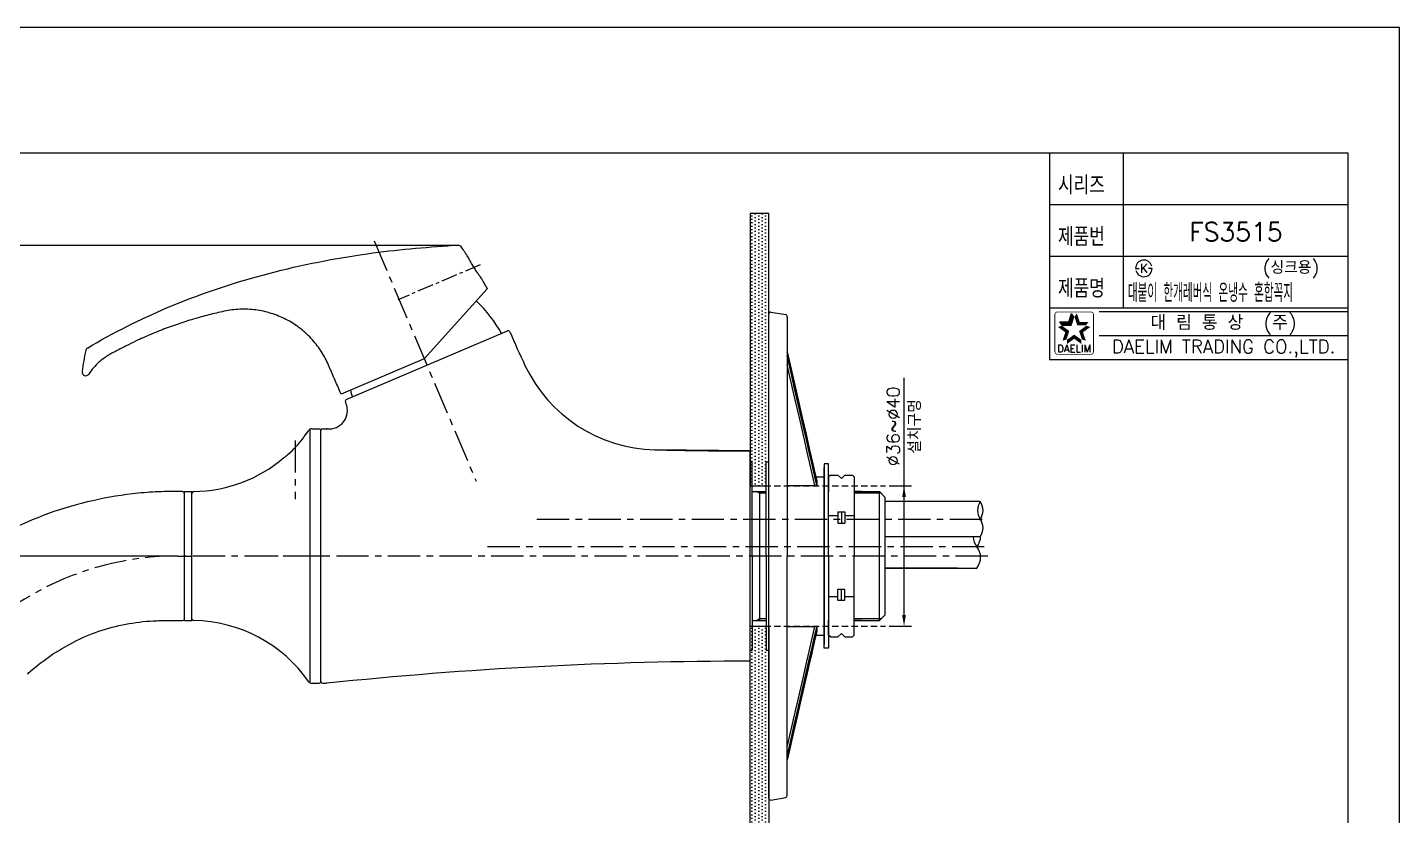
# Model space of a CAD drawing. Extents: x 23336 to 23930, y -7090 to -6670.
# Drawn here: x 23558 to 23930.2, y -6883.8 to -6670.2 of the extents above; entities that cross this region are included whole.
import ezdxf
from ezdxf.enums import TextEntityAlignment as Align

# ---------------------------------------------------------------- set-up
doc = ezdxf.new("R2010")
doc.units = 0
doc.header["$LTSCALE"] = 7
doc.header["$MEASUREMENT"] = 0
doc.linetypes.add('CENTER', pattern=[2, 1.25, -0.25, 0.25, -0.25])
doc.linetypes.add('HIDDEN', pattern=[0.375, 0.25, -0.125])
doc.layers.get('0').update_dxf_attribs({"color": 2, "linetype": 'CONTINUOUS'})
for name, color, linetype in [('00_COMPONENTS', 7, 'CONTINUOUS'), ('CL', 1, 'CENTER'), ('D', 2, 'CONTINUOUS'), ('DIM', 2, 'CONTINUOUS'), ('DWG', 7, 'CONTINUOUS')]:
    doc.layers.add(name, color=color, linetype=linetype)
doc.styles.add('GHS', font='romans', dxfattribs={"bigfont": 'ghs'})
doc.styles.add('HAN', font='TXT.shx', dxfattribs={"bigfont": 'GHS.shx'})
doc.styles.add('ROMANS', font='romans')

# ---------------------------------------------------------------- blocks, each defined once
blk = doc.blocks.new('KS')
at = {"layer": 'D'}
for p, q in [((-2.25, 0), (-1.75, 0)), ((-1.75, 0), (-1.25, 0)), ((1.75, 0), (1.25, 0)), ((2.25, 0), (1.75, 0))]:
    blk.add_line(p, q, dxfattribs=at)
for start, end in [(15, 180), (195, 0)]:
    blk.add_arc((0, 0), 2.25, start, end, dxfattribs=at)
at = {"layer": 'D', "style": 'HAN'}
blk.add_text('K', height=2.39, dxfattribs=at).set_placement((0, 0), align=Align.MIDDLE)
blk = doc.blocks.new('BORDER')
for p, q in [((1, 1), (0, 1)), ((1, 0), (1, 1))]:
    blk.add_line(p, q)
blk = doc.blocks.new('양식')
at = {"color": 4}
for p, q in [((1219, 386), (1768, 386)), ((1768, 386), (1768, 11))]:
    blk.add_line(p, q, dxfattribs=at)
at = {"color": 7}
for p, q in [((1687, 386), (1687, 330)), ((1707, 386), (1707, 344)), ((1687, 372), (1768, 372)), ((1687, 358), (1768, 358)), ((1687, 344), (1768, 344)), ((1687, 330), (1768, 330))]:
    blk.add_line(p, q, dxfattribs=at)
at = {"color": 2}
for p, q in [((1692.24, 340.18), (1692.99, 342.49)), ((1693.65, 341.57), (1692.99, 342.49)), ((1689.81, 340.18), (1692.24, 340.18)), ((1690.48, 339.27), (1689.81, 340.18)), ((1690.48, 339.27), (1692.9, 339.27)), ((1692.9, 339.27), (1693.65, 341.57))]:
    blk.add_line(p, q, dxfattribs=at)
at = {"color": 2, "linetype": 'Continuous'}
for p, q in [((1700.5, 343), (1768, 343)), ((1700.5, 336.5), (1768, 336.5))]:
    blk.add_line(p, q, dxfattribs=at)
at = {"color": 2, "linetype": 'Continuous', "const_width": 0.2}
for points in [[(1688.48, 342.13, -0.414214), (1689.23, 342.88)], [(1689.23, 342.88), (1698.23, 342.88, -0.414214), (1698.98, 342.13, 0.043396)], [(1688.48, 332.13), (1688.48, 342.13, -1)], [(1698.98, 342.13), (1698.98, 332.13, -0.414214), (1698.23, 331.38)], [(1698.23, 331.38), (1689.48, 331.38, -0.414214), (1688.48, 332.13, 0.672398)]]:
    blk.add_lwpolyline(points, format="xyb", dxfattribs=at)
at = {"color": 2}
for points in [[(1692.24, 340.18), (1692.9, 339.27), (1692.99, 342.49), (1693.65, 341.57)], [(1694.47, 342.49), (1693.8, 341.57), (1695.22, 340.18), (1694.55, 339.27)], [(1691.32, 337.35), (1692.4, 337.7), (1689.36, 338.78), (1690.43, 339.13)], [(1689.81, 340.18), (1690.48, 339.27), (1692.24, 340.18), (1692.9, 339.27)], [(1695.22, 340.18), (1694.55, 339.27), (1697.64, 340.18), (1696.98, 339.27)], [(1698.1, 338.78), (1697.02, 339.13), (1696.14, 337.35), (1695.06, 337.7)], [(1690.57, 335.05), (1691.65, 335.4), (1691.32, 337.35), (1692.4, 337.7)], [(1693.73, 335.6), (1693.73, 336.73), (1691.77, 334.18), (1691.77, 335.31)], [(1695.69, 334.18), (1695.69, 335.31), (1693.73, 335.6), (1693.73, 336.73)], [(1696.14, 337.35), (1695.06, 337.7), (1696.89, 335.05), (1695.81, 335.4)]]:
    blk.add_solid(points, dxfattribs=at)
at = {"xscale": 594, "yscale": 420, "zscale": 594}
blk.add_blockref('BORDER', (1188, 0), dxfattribs=at)
at = {"layer": 'DIM', "color": 4}
blk.add_blockref('KS', (1712.63, 354.68), dxfattribs=at)
at = {"color": 7, "linetype": 'Continuous'}
for s, height, style, p in [('대 림 통 상  (주)', 4, 'GHS', (1734.26, 339.7)), ('DAELIM TRADING CO.,LTD.', 3.6, 'ROMANS', (1734.26, 332.93))]:
    blk.add_text(s, height=height, dxfattribs=dict(at, style=style)).set_placement(p, align=Align.MIDDLE)
at = {"color": 2, "linetype": 'Continuous', "style": 'ROMANS'}
blk.add_text('DAELIM', height=2, dxfattribs=at).set_placement((1693.73, 331.93), align=Align.CENTER)
at = {"layer": 'DIM', "style": 'GHS', "width": 0.8}
for s, p in [('시리즈', (1689.34, 374.73)), ('제품번', (1689.34, 360.73)), ('제품명', (1689.34, 346.73))]:
    blk.add_text(s, height=5, dxfattribs=at).set_placement(p)

msp = doc.modelspace()

# ---------------------------------------------------------------- hatches: boundary and pattern name
at = {"layer": 'D'}
h = msp.add_hatch(dxfattribs=at)
h.set_pattern_fill('DOTS', color=256, scale=15, angle=90, style=0)
h.set_pattern_definition([(270, (22007.9377, 4253.6408), (-0.9375, -0.46875), [0, -0.9375])])
h.paths.add_polyline_path([(23754.11, -6720.6), (23754.11, -6794.47), (23759.11, -6794.47), (23759.11, -6720.6)])
h = msp.add_hatch(dxfattribs=at)
h.set_pattern_fill('DOTS', color=256, scale=15, angle=90, style=0)
h.set_pattern_definition([(270, (22007.9377, 4253.6408), (-0.9375, -0.46875), [0, -0.9375])])
h.paths.add_polyline_path([(23754.11, -6720.6), (23754.11, -6794.47), (23759.11, -6794.47), (23759.11, -6720.6)])
h = msp.add_hatch(dxfattribs=at)
h.set_pattern_fill('DOTS', color=256, scale=15, angle=90, style=0)
h.set_pattern_definition([(90, (22007.9377, -17879.0879), (-0.9375, 0.46875), [0, -0.9375])])
h.paths.add_polyline_path([(23754.11, -6906.35), (23754.11, -6832.47), (23759.11, -6832.47), (23759.11, -6906.35)])
h = msp.add_hatch(dxfattribs=at)
h.set_pattern_fill('DOTS', color=256, scale=15, angle=90, style=0)
h.set_pattern_definition([(90, (22007.9377, -17879.0879), (-0.9375, 0.46875), [0, -0.9375])])
h.paths.add_polyline_path([(23754.11, -6906.35), (23754.11, -6832.47), (23759.11, -6832.47), (23759.11, -6906.35)])

# ---------------------------------------------------------------- linework, layer by layer
at = {"color": 7, "linetype": 'Continuous'}
for p, q in [((23754.11, -6787.97), (23754.61, -6787.97)), ((23754.61, -6813.47), (23754.61, -6787.97)), ((23758.41, -6813.47), (23758.41, -6787.97)), ((23758.41, -6787.97), (23759.11, -6787.97)), ((23754.61, -6813.47), (23754.61, -6838.97)), ((23758.41, -6813.47), (23758.41, -6838.97)), ((23754.11, -6838.97), (23754.61, -6838.97)), ((23758.41, -6838.97), (23759.11, -6838.97))]:
    msp.add_line(p, q, dxfattribs=at)
msp.add_spline([(23600.61, -6796.48), (23600.61, -6796.41)], degree=3, dxfattribs=at)
msp.add_spline([(23600.61, -6796.48), (23600.61, -6796.41)], degree=3, dxfattribs=at)
at = {"layer": '00_COMPONENTS', "color": 7, "linetype": 'Continuous'}
for p, q in [((23674.88, -6729.25), (23674.88, -6729.25)), ((23682.79, -6740.93), (23665.64, -6759.98)), ((23665.64, -6759.98), (23643.09, -6769.55))]:
    msp.add_line(p, q, dxfattribs=at)
for centre, radius, start, end in [((23687.32, -7003.07), 274.1, 92.6025, 93.2001), ((23674.92, -6730.25), 1, 33.3456, 92.6013), ((23429.01, -6892.05), 295.37, 32.7197, 33.3436), ((23428.86, -6892.15), 295.55, 30.7741, 31.4432), ((23679.47, -6744.76), 0.5, 47.0977, 59.4467), ((23655.99, -6770.04), 35, 28.8809, 47.0977), ((23638.26, -6771.52), 65.9, 167.9318, 172.9764), ((23574.8, -6757.95), 1, 120.8505, 167.9262), ((23588.25, -6773), 16.21, 131.9819, 146.8123), ((23573.85, -6763.58), 1, 172.9599, 326.8224), ((23679.58, -6760.02), 35, 193.9819, 197.1191)]:
    msp.add_arc(centre, radius, start, end, dxfattribs=at)
for points, knots in [([(23574.29, -6757.09), (23581.25, -6752.93), (23596.7, -6745.2), (23621.77, -6736.71), (23647.37, -6731.5), (23664.27, -6729.83), (23672.02, -6729.39)], [0, 0, 0, 0, 0.237239, 0.503789, 0.772645, 1, 1, 1, 1]), ([(23677.51, -6732.4), (23677.51, -6732.4), (23677.51, -6732.4), (23677.52, -6732.41), (23677.53, -6732.43), (23677.54, -6732.45), (23677.56, -6732.49), (23677.58, -6732.54), (23677.62, -6732.63), (23677.68, -6732.75), (23677.76, -6732.9), (23677.84, -6733.07), (23677.98, -6733.34), (23678.18, -6733.72), (23678.45, -6734.2), (23678.75, -6734.73), (23678.97, -6735.08), (23679.08, -6735.26)], [0, 0, 0, 0, 0.001207, 0.004823, 0.010839, 0.019243, 0.030016, 0.043127, 0.076241, 0.118267, 0.168799, 0.227344, 0.29334, 0.445024, 0.617934, 0.805316, 1, 1, 1, 1]), ([(23679.08, -6735.26), (23679.19, -6735.44), (23679.42, -6735.8), (23679.76, -6736.3), (23680.09, -6736.76), (23680.34, -6737.11), (23680.53, -6737.36), (23680.65, -6737.51), (23680.75, -6737.65), (23680.84, -6737.76), (23680.9, -6737.84), (23680.94, -6737.89), (23680.97, -6737.92), (23680.98, -6737.94), (23681, -6737.96), (23681.01, -6737.97), (23681.01, -6737.97), (23681.01, -6737.97)], [0, 0, 0, 0, 0.192573, 0.378064, 0.549764, 0.701366, 0.767786, 0.827024, 0.878431, 0.921413, 0.955438, 0.968955, 0.980081, 0.98877, 0.994997, 0.998746, 1, 1, 1, 1]), ([(23643.09, -6769.55), (23642.83, -6768.93), (23642.29, -6767.7), (23641.49, -6765.85), (23640.81, -6764.31), (23640.28, -6763.07), (23639.75, -6761.84), (23639.06, -6760.31), (23638.09, -6758.54), (23636.96, -6756.85), (23635.23, -6754.66), (23633.2, -6752.66), (23630.9, -6750.94), (23628.47, -6749.41), (23625.2, -6747.9), (23621.72, -6746.98), (23618.87, -6746.61), (23616.72, -6746.52), (23614.56, -6746.61), (23612.43, -6746.89), (23610.32, -6747.33), (23608.23, -6747.84), (23606.14, -6748.37), (23603.37, -6749.13), (23599.86, -6750.21), (23595.66, -6751.69), (23591.47, -6753.36), (23588.72, -6754.59), (23587.36, -6755.23)], [0, 0, 0, 0, 0.029459, 0.058925, 0.088368, 0.10309, 0.117818, 0.14727, 0.176763, 0.206063, 0.235952, 0.298989, 0.330318, 0.361788, 0.42461, 0.487435, 0.51885, 0.550289, 0.581738, 0.613148, 0.64459, 0.676027, 0.707478, 0.739036, 0.802087, 0.868094, 0.934084, 1, 1, 1, 1]), ([(23587.36, -6755.23), (23586.49, -6755.64), (23585.2, -6756.28), (23583.49, -6757.15), (23582.22, -6757.83), (23580.95, -6758.5), (23579.7, -6759.21), (23578.51, -6760.02), (23577.77, -6760.63), (23577.41, -6760.95)], [0, 0, 0, 0, 0.250047, 0.375116, 0.500163, 0.625082, 0.750008, 0.874975, 1, 1, 1, 1])]:
    msp.add_open_spline(points, degree=3, knots=knots, dxfattribs=at)
at = {"layer": 'CL'}
for p, q in [((23652.06, -6727.98), (23679.75, -6793.21)), ((23630.61, -6782.11), (23630.61, -6798.05)), ((23696.21, -6803.47), (23818.49, -6803.47)), ((23817.58, -6810.97), (23681.35, -6810.97)), ((23598.71, -6813.47), (23602.61, -6813.47)), ((23598.71, -6813.47), (23602.61, -6813.47)), ((23639.61, -6813.47), (23600.61, -6813.47))]:
    msp.add_line(p, q, dxfattribs=at)
at = {"layer": 'CL', "ltscale": 0.5}
msp.add_line((23680.86, -6734.51), (23658.53, -6743.98), dxfattribs=at)
at = {"layer": 'CL', "linetype": 'CENTER'}
msp.add_line((23818.56, -6813.47), (23618.61, -6813.47), dxfattribs=at)
at = {"layer": 'CL'}
msp.add_arc((23598.71, -6892.97), 79.5, 90, 146.0008, dxfattribs=at)
at = {"layer": 'D'}
for p, q in [((23756.61, -6796.47), (23755.75, -6795.97)), ((23758.41, -6796.47), (23756.61, -6796.47)), ((23789.61, -6796.47), (23782.32, -6796.47)), ((23756.61, -6830.47), (23755.75, -6830.97)), ((23758.41, -6830.47), (23756.61, -6830.47)), ((23789.61, -6830.47), (23782.32, -6830.47))]:
    msp.add_line(p, q, dxfattribs=at)
at = {"layer": 'D', "ltscale": 0.6}
msp.add_line((23595.02, -6813.47), (23414.31, -6813.47), dxfattribs=at)
at = {"layer": 'D'}
for points in [[(23754.11, -6720.6), (23754.11, -6794.47), (23759.11, -6794.47), (23759.11, -6720.6)], [(23754.11, -6720.6), (23754.11, -6794.47), (23759.11, -6794.47), (23759.11, -6720.6)], [(23754.11, -6906.35), (23754.11, -6832.47), (23759.11, -6832.47), (23759.11, -6906.35)]]:
    msp.add_lwpolyline(points, close=True, dxfattribs=at)
for centre, radius, start, end in [((23819.94, -6801.1), 4.19, 145.4202, 214.5798), ((23813.04, -6801.1), 4.19, 325.4202, 34.5798), ((23813.04, -6805.85), 4.19, 325.4202, 34.5798), ((23819.21, -6808.1), 4.63, 181.5461, 218.358), ((23811.94, -6808.1), 4.63, 321.642, 0.0531), ((23811.94, -6813.85), 4.63, 321.642, 38.358)]:
    msp.add_arc(centre, radius, start, end, dxfattribs=at)
at = {"layer": 'DIM'}
for p, q in [((23795.81, -6829.47), (23795.81, -6765.19)), ((23791.74, -6794.47), (23797.81, -6794.47)), ((23791.74, -6832.47), (23797.81, -6832.47))]:
    msp.add_line(p, q, dxfattribs=at)
at = {"layer": 'DIM', "color": 3, "linetype": 'HIDDEN'}
for p, q in [((23755.31, -6794.47), (23790.74, -6794.47)), ((23755.31, -6832.47), (23790.74, -6832.47))]:
    msp.add_line(p, q, dxfattribs=at)
at = {"layer": 'DIM'}
for points in [[(23795.31, -6797.47), (23796.31, -6797.47), (23795.81, -6794.47)], [(23795.31, -6829.47), (23796.31, -6829.47), (23795.81, -6832.47)]]:
    msp.add_solid(points, dxfattribs=at)
at = {"layer": 'DWG', "color": 2, "ltscale": 0.6}
for p, q in [((23673.92, -6729.25), (23414.31, -6729.25)), ((23597.71, -6813.47), (23414.31, -6813.47))]:
    msp.add_line(p, q, dxfattribs=at)
at = {"layer": 'DWG'}
for p, q in [((23759.11, -6813.47), (23759.11, -6747.82)), ((23759.7, -6747.33), (23763.7, -6748.03)), ((23764.11, -6748.52), (23764.11, -6813.47)), ((23666.38, -6761.73), (23688.25, -6752.45)), ((23766.06, -6766.58), (23764.11, -6758.09)), ((23764.11, -6758.1), (23766.54, -6768.66)), ((23644.52, -6771.01), (23666.38, -6761.73)), ((23637.61, -6795.97), (23637.61, -6779.47)), ((23638.11, -6778.97), (23639.06, -6778.97)), ((23639.06, -6778.97), (23639.17, -6778.98)), ((23639.3, -6778.99), (23639.17, -6778.98)), ((23754.11, -6784.97), (23728.2, -6784.67)), ((23754.11, -6813.47), (23754.11, -6784.97)), ((23775.31, -6788.48), (23774.11, -6788.48)), ((23774.11, -6788.48), (23774.11, -6813.47)), ((23775.31, -6813.47), (23775.31, -6788.48)), ((23771.61, -6794.37), (23770.7, -6790.4)), ((23772.11, -6794.15), (23771.64, -6792.06)), ((23771.87, -6791.97), (23774.11, -6791.97)), ((23774.11, -6813.47), (23774.11, -6789.48)), ((23775.82, -6791.53), (23775.32, -6792.03)), ((23775.32, -6792.03), (23775.32, -6795.97)), ((23775.82, -6791.53), (23777.88, -6791.53)), ((23778.82, -6792.47), (23777.88, -6791.53)), ((23778.82, -6792.47), (23779.75, -6791.53)), ((23779.75, -6791.53), (23781.82, -6791.53)), ((23781.82, -6791.53), (23782.32, -6792.03)), ((23782.32, -6792.03), (23782.32, -6813.47)), ((23600.61, -6830.97), (23600.61, -6795.97)), ((23600.61, -6795.97), (23602.61, -6795.97)), ((23602.61, -6830.97), (23602.61, -6795.97)), ((23754.61, -6795.97), (23758.41, -6795.97)), ((23756.61, -6795.97), (23756.61, -6813.47)), ((23764.11, -6794.37), (23771.61, -6794.37)), ((23772.11, -6793.01), (23772.11, -6793.02)), ((23772.11, -6793.02), (23772.11, -6794.15)), ((23784.31, -6795.97), (23782.32, -6795.97)), ((23782.32, -6795.97), (23789.11, -6795.97)), ((23784.31, -6795.97), (23782.32, -6795.97)), ((23789.11, -6795.97), (23790.61, -6797.47)), ((23790.61, -6797.47), (23790.61, -6813.47)), ((23816.5, -6798.72), (23790.61, -6798.72)), ((23775.32, -6802.5), (23777.88, -6802.5)), ((23777.88, -6801.49), (23777.88, -6804.53)), ((23777.88, -6801.49), (23779.75, -6801.49)), ((23778.82, -6801.49), (23778.82, -6804.53)), ((23779.75, -6801.49), (23779.75, -6804.53)), ((23779.75, -6802.5), (23782.32, -6802.5)), ((23777.88, -6804.53), (23779.75, -6804.53)), ((23790.61, -6808.22), (23810.34, -6808.22)), ((23790.61, -6808.22), (23816.49, -6808.22)), ((23637.61, -6847.47), (23637.61, -6813.47)), ((23754.11, -6841.97), (23754.11, -6813.47)), ((23756.61, -6813.47), (23756.61, -6830.97)), ((23759.11, -6879.13), (23759.11, -6813.47)), ((23764.11, -6878.42), (23764.11, -6813.47)), ((23774.11, -6838.47), (23774.11, -6813.47)), ((23774.11, -6813.47), (23774.11, -6837.47)), ((23775.31, -6813.47), (23775.31, -6838.47)), ((23782.32, -6834.91), (23782.32, -6813.47)), ((23790.61, -6813.47), (23790.61, -6829.47)), ((23810.34, -6816.72), (23790.61, -6816.72)), ((23790.61, -6816.72), (23815.58, -6816.72)), ((23777.88, -6825.46), (23777.88, -6822.42)), ((23777.88, -6822.42), (23779.75, -6822.42)), ((23778.82, -6825.46), (23778.82, -6822.42)), ((23779.75, -6825.46), (23779.75, -6822.42)), ((23775.32, -6824.44), (23777.88, -6824.44)), ((23777.88, -6825.46), (23779.75, -6825.46)), ((23779.75, -6824.44), (23782.32, -6824.44)), ((23789.11, -6830.97), (23790.61, -6829.47)), ((23600.61, -6830.97), (23602.61, -6830.97)), ((23754.61, -6830.97), (23758.41, -6830.97)), ((23764.11, -6832.57), (23771.61, -6832.57)), ((23771.63, -6834.89), (23772.11, -6832.79)), ((23772.11, -6832.79), (23772.11, -6833.92)), ((23775.32, -6834.91), (23775.32, -6830.97)), ((23784.31, -6830.97), (23782.32, -6830.97)), ((23782.32, -6830.97), (23789.11, -6830.97)), ((23771.88, -6834.97), (23774.11, -6834.97)), ((23772.11, -6833.92), (23772.11, -6833.93)), ((23775.82, -6835.41), (23775.32, -6834.91)), ((23775.82, -6835.41), (23777.88, -6835.41)), ((23778.82, -6834.47), (23777.88, -6835.41)), ((23778.82, -6834.47), (23779.75, -6835.41)), ((23779.75, -6835.41), (23781.82, -6835.41)), ((23781.82, -6835.41), (23782.32, -6834.91)), ((23768.72, -6847.62), (23770.2, -6841.18)), ((23775.31, -6838.47), (23774.11, -6838.47)), ((23638.11, -6847.97), (23639.06, -6847.97)), ((23639.06, -6847.97), (23639.17, -6847.97)), ((23764.11, -6865.31), (23766.37, -6855.47)), ((23765.95, -6859.69), (23767.1, -6854.68)), ((23764.74, -6866.11), (23764.11, -6868.85)), ((23764.11, -6868.86), (23764.36, -6867.78)), ((23759.7, -6879.62), (23763.7, -6878.92))]:
    msp.add_line(p, q, dxfattribs=at)
at = {"layer": 'DWG', "ltscale": 0.6}
for p, q in [((23634.68, -6847.86), (23634.68, -6779.09)), ((23789.11, -6830.97), (23789.11, -6795.97))]:
    msp.add_line(p, q, dxfattribs=at)
at = {"layer": 'DWG', "linetype": 'Continuous'}
for p, q in [((23635.14, -6778.97), (23637.11, -6778.97)), ((23637.61, -6813.47), (23637.61, -6779.47)), ((23637.61, -6847.47), (23637.61, -6813.47)), ((23635.14, -6847.97), (23637.11, -6847.97))]:
    msp.add_line(p, q, dxfattribs=at)
at = {"layer": 'DWG', "color": 7, "linetype": 'Continuous'}
msp.add_line((23809.21, -6808.22), (23809.46, -6808.22), dxfattribs=at)
at = {"layer": 'DWG'}
for points in [[(23765.95, -6767.25), (23765.36, -6764.64), (23764.11, -6759.22)], [(23766.37, -6771.47), (23765.82, -6769.1), (23764.11, -6761.64)], [(23768.84, -6778.73), (23767.94, -6774.8), (23766.06, -6766.58)], [(23767.66, -6774.68), (23767.1, -6772.26), (23765.95, -6767.25)], [(23766.54, -6768.66), (23768.19, -6775.9), (23768.72, -6778.2), (23769.23, -6780.42)], [(23768.41, -6780.38), (23767.41, -6776.04), (23766.37, -6771.47)], [(23770.2, -6785.78), (23769.23, -6781.55), (23768.72, -6779.32), (23767.66, -6774.68)], [(23770.7, -6790.4), (23770.25, -6788.42), (23769.8, -6786.46), (23768.41, -6780.38)], [(23772.11, -6793.01), (23771.37, -6789.78), (23770.56, -6786.22), (23768.84, -6778.73)], [(23769.23, -6780.42), (23770.2, -6784.65), (23771.16, -6788.83)], [(23771.64, -6792.06), (23771.16, -6789.96), (23770.67, -6787.86), (23770.2, -6785.78)], [(23771.16, -6788.83), (23771.64, -6790.92), (23772.11, -6793.02)], [(23772.11, -6794.15), (23772.11, -6794.18), (23772.1, -6794.21), (23772.08, -6794.24), (23772.05, -6794.26), (23772.01, -6794.29), (23771.97, -6794.31), (23771.92, -6794.33), (23771.86, -6794.34), (23771.81, -6794.36), (23771.74, -6794.37), (23771.68, -6794.37), (23771.61, -6794.37)], [(23770.7, -6836.55), (23771.16, -6834.56), (23771.61, -6832.57)], [(23771.61, -6832.57), (23771.68, -6832.57), (23771.74, -6832.58), (23771.81, -6832.59), (23771.86, -6832.6), (23771.92, -6832.62), (23771.97, -6832.64), (23772.01, -6832.66), (23772.05, -6832.68), (23772.08, -6832.71), (23772.1, -6832.74), (23772.11, -6832.77), (23772.11, -6832.79)], [(23768.41, -6846.56), (23769.35, -6842.46), (23769.8, -6840.5), (23770.7, -6836.55)], [(23772.11, -6833.92), (23771.63, -6836.03), (23771.15, -6838.13), (23770.67, -6840.22), (23770.2, -6842.3), (23769.72, -6844.38)], [(23769.72, -6844.4), (23770.56, -6840.71), (23771.38, -6837.15), (23772.11, -6833.93)], [(23770.2, -6841.18), (23770.67, -6839.1), (23771.15, -6836.99), (23771.63, -6834.89)], [(23769.72, -6844.38), (23767.66, -6853.39), (23767.1, -6855.8), (23766.54, -6858.28), (23765.95, -6860.82), (23764.74, -6866.11)], [(23767.02, -6856.18), (23767.95, -6852.13), (23769.72, -6844.4)], [(23766.37, -6855.47), (23766.9, -6853.16), (23768.41, -6846.56)], [(23767.1, -6854.68), (23768.2, -6849.91), (23768.72, -6847.62)], [(23764.11, -6867.72), (23764.74, -6864.98), (23765.36, -6862.3), (23765.95, -6859.69)], [(23764.36, -6867.78), (23765.08, -6864.65), (23767.02, -6856.18)]]:
    msp.add_lwpolyline(points, dxfattribs=at)
for centre, radius, start, end in [((23759.61, -6747.82), 0.5, 80, 180), ((23763.61, -6748.52), 0.5, 0, 80), ((23688.44, -6752.91), 0.5, 23.1108, 113), ((23926.31, -6651.39), 258.13, 203.1108, 205.3201), ((23729.14, -6744.68), 40, 205.3245, 268.652), ((23639.82, -6774.02), 5, 264.0369, 22.7872), ((23644.72, -6771.47), 0.5, 113, 202.8892), ((23406.45, -6872.06), 258.13, 22.7875, 22.8892), ((23638.11, -6779.47), 0.5, 90, 180), ((23639.06, -6779.97), 1, 84.0298, 90), ((23754.11, -5679.89), 1105.08, 264.02943, 264.03658), ((23754.11, -5679.89), 1105.08, 268.65636, 270), ((23600.11, -6796.47), 0.5, 0, 89.8537), ((23600.11, -6830.47), 0.5, 270.0892, 0), ((23754.11, -7947.06), 1105.08, 90, 95.97057), ((23638.11, -6847.47), 0.5, 180, 270), ((23639.06, -6846.97), 1, 270, 275.9704), ((23763.61, -6878.42), 0.5, 280, 0), ((23759.61, -6879.13), 0.5, 180, 280)]:
    msp.add_arc(centre, radius, start, end, dxfattribs=at)
at = {"layer": 'DWG', "linetype": 'Continuous'}
for centre, radius, start, end in [((23602.61, -6757.36), 38.62, 323.3933, 325.1877), ((23635.14, -6779.97), 1, 90, 145.1877), ((23637.11, -6779.47), 0.5, 0, 90), ((23602.61, -6757.36), 38.62, 270.7324, 310.3441), ((23603.11, -6796.47), 0.5, 90.7324, 180), ((23603.11, -6830.48), 0.5, 180, 269.2676), ((23602.61, -6869.59), 38.62, 34.8123, 89.2676), ((23635.14, -6846.97), 1, 214.8123, 270), ((23637.11, -6847.47), 0.5, 270, 0)]:
    msp.add_arc(centre, radius, start, end, dxfattribs=at)
msp.add_open_spline([(23627.61, -6786.79), (23628.01, -6786.49), (23629.14, -6785.6), (23630.84, -6783.93), (23632.41, -6782.06), (23633.29, -6780.85), (23633.61, -6780.38)], degree=3, knots=[0, 0, 0, 0, 0.169145, 0.48974, 0.808247, 1, 1, 1, 1], dxfattribs=at)
at = {"layer": 'DWG'}
for points, knots in [([(23600.12, -6795.97), (23598.2, -6795.97), (23595.23, -6795.97), (23591.23, -6796.18), (23584.99, -6796.7), (23571.61, -6798.89), (23555.65, -6804.51), (23545.07, -6811.17), (23541.55, -6813.39)], [0.498583, 0.498583, 0.498583, 0.498583, 6.256351, 9.38702, 12.515945, 25.039057, 50.019712, 62.502431, 62.502431, 62.502431, 62.502431]), ([(23564.81, -6840.12), (23566.95, -6838.82), (23573.37, -6834.91), (23583.11, -6831.9), (23591.21, -6831.02), (23594.98, -6830.97), (23597.32, -6830.98), (23599.03, -6830.98), (23600.12, -6830.97)], [0, 0, 0, 0, 7.520159, 22.521503, 30.044102, 31.922311, 33.808646, 37.062819, 37.062819, 37.062819, 37.062819])]:
    msp.add_open_spline(points, degree=3, knots=knots, dxfattribs=at)
msp.add_spline([(23558.02, -6845.47), (23558.85, -6844.71), (23564.81, -6840.12)], degree=3, dxfattribs=at)

# ---------------------------------------------------------------- block references
at = {"layer": 'DIM'}
msp.add_blockref('양식', (22148.23, -7090.17), dxfattribs=at)

# ---------------------------------------------------------------- texts
at = {"color": 7, "style": 'GHS'}
msp.add_text('FS3515', height=5, dxfattribs=at).set_placement((23885.88, -6725.59), align=Align.MIDDLE)
at = {"style": 'GHS'}
msp.add_text('(싱크용)', height=3.5, dxfattribs=at).set_placement((23893.11, -6736.99))
at = {"style": 'GHS', "width": 0.5}
msp.add_text('대붙이 한개레버식 온냉수 혼합꼭지', height=5, dxfattribs=at).set_placement((23856.52, -6744.61))
at = {"layer": 'DIM', "insert": (23795.78, -6778.33), "char_height": 3.5, "attachment_point": 5, "rotation": 90, "style": 'GHS'}
msp.add_mtext('%%C36~%%C40\\P설치구멍', dxfattribs=at)

doc.saveas('drawing.dxf')
